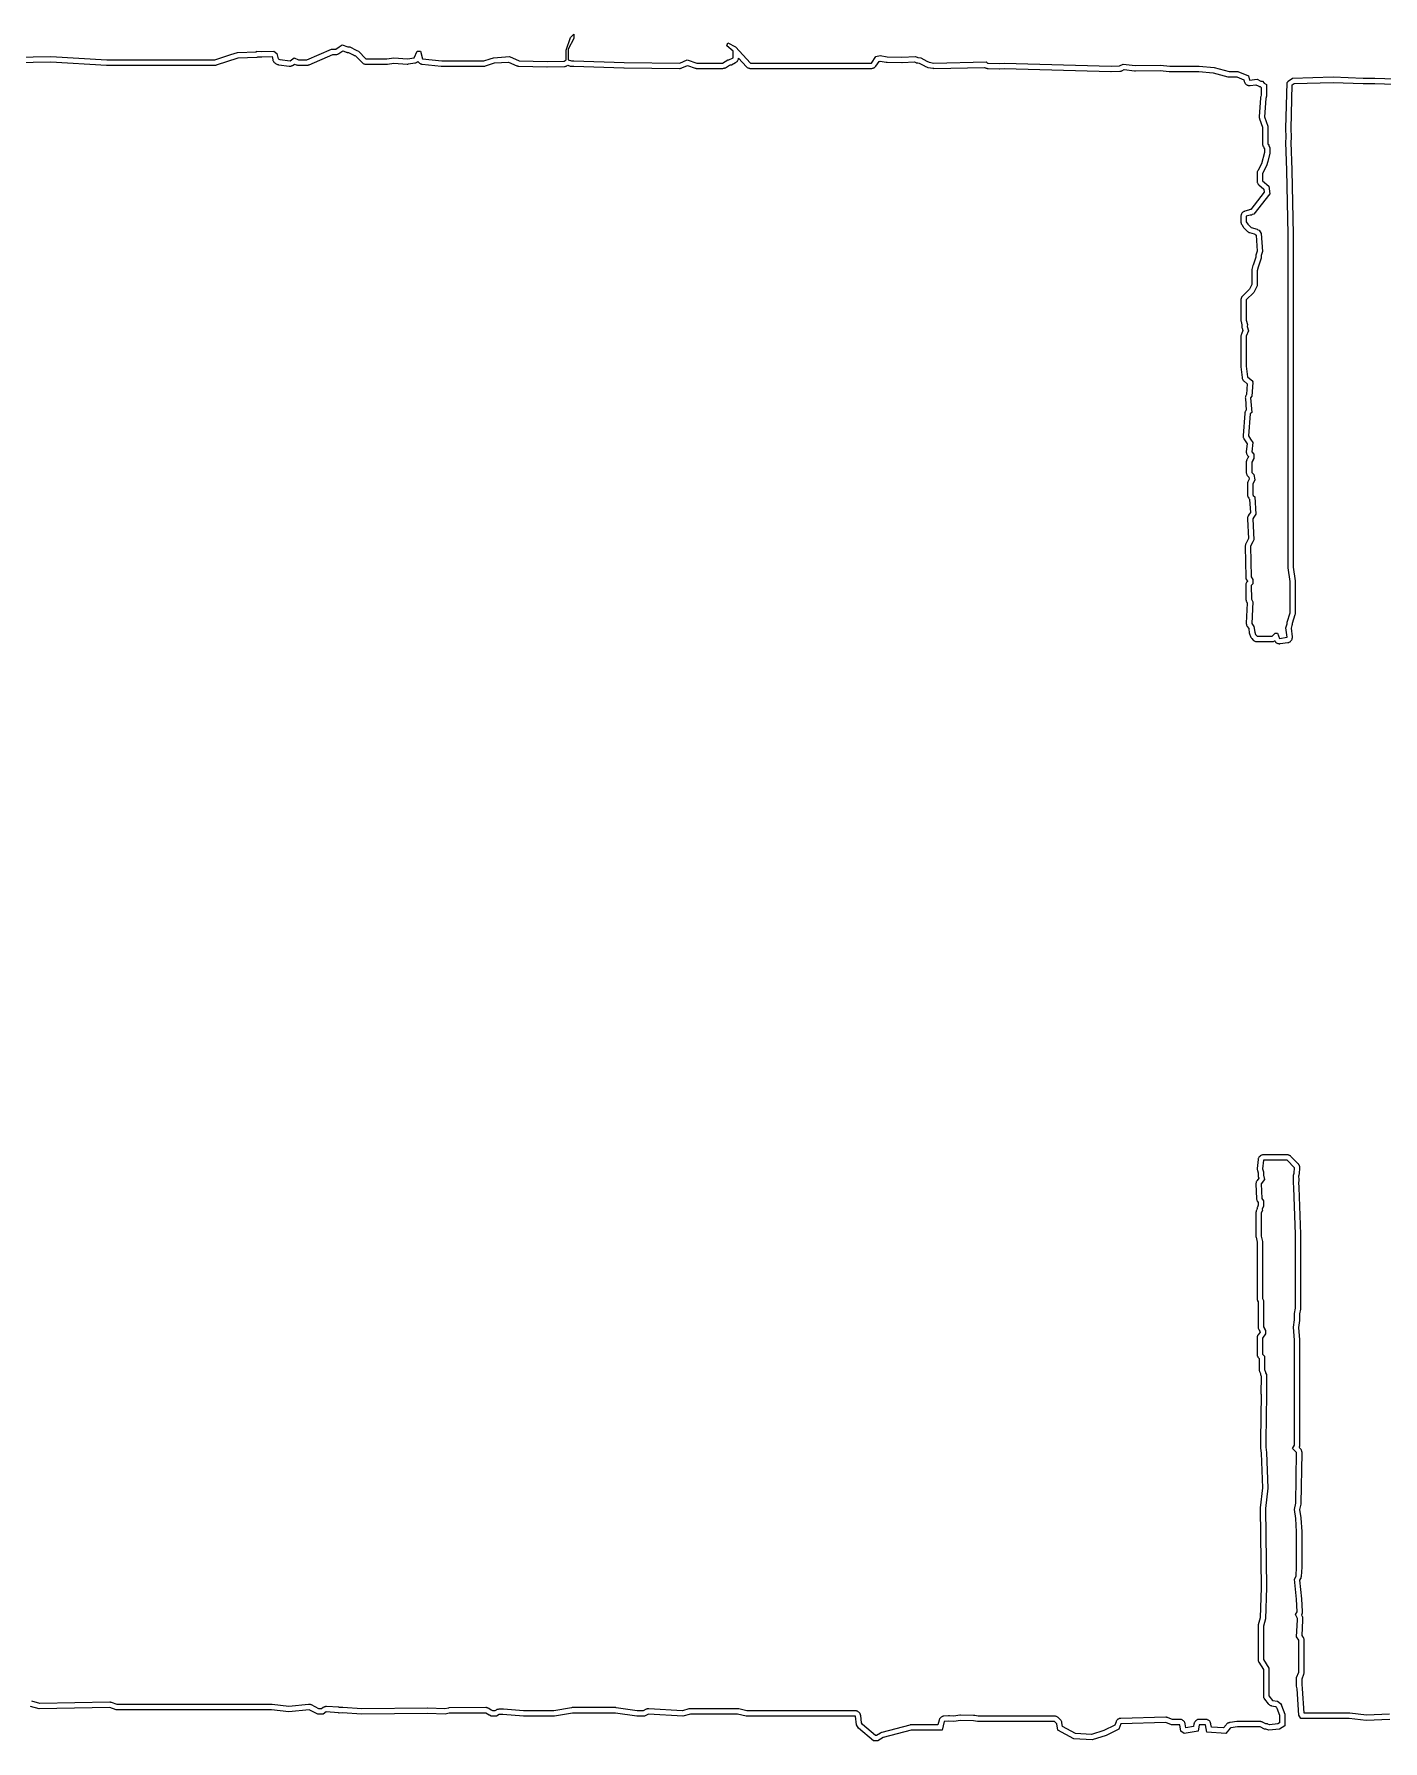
# Model space of a CAD drawing. Header units: metres. Extents: x 482 to 5519, y 355 to 1981.
# Drawn here: x 1741 to 3000, y 388 to 1981 of the extents above; entities that cross this region are included whole.
import ezdxf

# ---------------------------------------------------------------- set-up
doc = ezdxf.new("R2010")
doc.units = ezdxf.units.M
doc.layers.add('SHEET', color=7, linetype='Continuous')
doc.layers.add('USABLE', color=7, linetype='Continuous')

msp = doc.modelspace()

# ---------------------------------------------------------------- linework, layer by layer
at = {"layer": 'SHEET'}
for points in [[(1706.7, 1959.3), (1757, 1960), (1809, 1957), (1910, 1957), (1925, 1962), (1931, 1964), (1948.9, 1964.5), (1949, 1965), (1953.9, 1964.7), (1965, 1965), (1968, 1963), (1969, 1958), (1970.5, 1957.4), (1980.2, 1956.1), (1984, 1959), (1988, 1957), (1996, 1957), (2019, 1967), (2023, 1967), (2026, 1969), (2029, 1971), (2034, 1969), (2036, 1969), (2042, 1966), (2042.4, 1965.6), (2044, 1965), (2051, 1958), (2070.5, 1958), (2077, 1959), (2090, 1958.1), (2096, 1959), (2099, 1965), (2102, 1965), (2104, 1958), (2122, 1956), (2161, 1956), (2167, 1958), (2170, 1959), (2185, 1960), (2194, 1956), (2220.1, 1955.4), (2236.2, 1955.8), (2238, 1957), (2238, 1966), (2242, 1978), (2245, 1981), (2245, 1977), (2240, 1967), (2240, 1957), (2243.1, 1956), (2245, 1956), (2292, 1954.5), (2344, 1954), (2351, 1957), (2360, 1954), (2384, 1954), (2389, 1957), (2390, 1957), (2394, 1959), (2394, 1965), (2388, 1970), (2389, 1973), (2396, 1969), (2410, 1954), (2523, 1954), (2527, 1960), (2531, 1961), (2537.8, 1959.8), (2551.4, 1959.4), (2564, 1960), (2566.3, 1959.1), (2569, 1959), (2574.8, 1955.7), (2576.9, 1954.8), (2581.3, 1954), (2630, 1955), (2631.5, 1954), (2632, 1954), (2642.7, 1953.7), (2647, 1954), (2746.8, 1951.2), (2754.7, 1951.3), (2758, 1953), (2769.3, 1951.6), (2793, 1952), (2801.5, 1951), (2829, 1951), (2843, 1950), (2857, 1946), (2865, 1946), (2875, 1942), (2876, 1938), (2883, 1939), (2886.6, 1937), (2888, 1937), (2889.8, 1935.2), (2892, 1934), (2891.9, 1933.1), (2892, 1933), (2892, 1923), (2891.2, 1921), (2890.1, 1903.7), (2893, 1895), (2893, 1887), (2893, 1879), (2893.5, 1878), (2894, 1878), (2893.9, 1877.1), (2895, 1875), (2895, 1870), (2893, 1862), (2892, 1858), (2888, 1851), (2888, 1844), (2894, 1839), (2895, 1832), (2880, 1813), (2878.4, 1812.6), (2878, 1812), (2876.5, 1812), (2873, 1811), (2873, 1805.8), (2874.3, 1803.7), (2877.4, 1800.6), (2883, 1799), (2883.6, 1798.4), (2885, 1798), (2887, 1795), (2888, 1778), (2887, 1774.4), (2887, 1772), (2884, 1763.6), (2883, 1760), (2883, 1746), (2880, 1740), (2873, 1733), (2873, 1714), (2874, 1710), (2873.8, 1708.1), (2875, 1704), (2873, 1699), (2873, 1671), (2874, 1661), (2879, 1657), (2878.9, 1656.1), (2879, 1656), (2878, 1643), (2877, 1641.4), (2878, 1628), (2876.5, 1626.5), (2875, 1606), (2877, 1603), (2879, 1600), (2878, 1591), (2880, 1589), (2880, 1585), (2879, 1583.5), (2879, 1583), (2878, 1581.5), (2878, 1572), (2880, 1570), (2881, 1565), (2879, 1561), (2879, 1551.3), (2879.5, 1550.5), (2881, 1549), (2882, 1533), (2880, 1530.3), (2879, 1528.7), (2880, 1509), (2879, 1507), (2877, 1503), (2877.4, 1474.4), (2879, 1472), (2879, 1468), (2877.5, 1466.5), (2877.7, 1453.6), (2879, 1451), (2878, 1431), (2880, 1428), (2880.8, 1422.8), (2881.5, 1420.5), (2883, 1419), (2897, 1419), (2900, 1422), (2902, 1422), (2904, 1417), (2911, 1418), (2910, 1427), (2911, 1430.5), (2911, 1432), (2914, 1441), (2914, 1470), (2912, 1483), (2912.1, 1495), (2912, 1496), (2912, 1794), (2910.8, 1854), (2910, 1880), (2910.2, 1884.8), (2910, 1893), (2911, 1936), (2912, 1936.8), (2912, 1937), (2916, 1940), (2954, 1941), (2982.2, 1940), (2993, 1940), (3021, 1939)], [(3007, 408), (2985, 407), (2969, 409), (2925, 409), (2924, 409), (2922, 412), (2920.6, 436.6), (2920, 439), (2920, 447), (2922, 452), (2922, 482), (2920, 485), (2920.9, 501), (2920.9, 502.2), (2919, 506), (2920.5, 508.3), (2919.9, 520.2), (2918, 539), (2919.4, 541.8), (2920, 550.5), (2920, 583), (2919.3, 595.5), (2918, 604), (2919.2, 609.8), (2920, 657), (2918, 659), (2916, 661), (2918, 664), (2918, 762), (2917, 774), (2918, 781), (2918, 787), (2919, 792), (2919, 860.7), (2917.4, 904.4), (2917, 909), (2917.2, 911.4), (2917, 916), (2917.6, 917.9), (2918, 923), (2911, 930), (2905, 930), (2889, 930), (2888.2, 921.8), (2889, 919), (2889, 916), (2890, 912), (2887, 908), (2887.6, 894.2), (2889, 892), (2889, 887), (2887.9, 884.4), (2888, 883), (2887, 881), (2887, 859), (2888, 854), (2888, 801), (2889, 799), (2889, 774.5), (2890, 773), (2890, 772.5), (2891, 771), (2891, 768), (2888, 764), (2888, 749), (2890, 747), (2890, 746), (2890, 734.5), (2891, 732), (2891, 731.5), (2892, 730), (2891.7, 711.8), (2892, 705), (2891.5, 696.4), (2891.1, 662.2), (2892, 657), (2893, 624), (2891, 605), (2892, 531), (2891, 502), (2889, 495), (2889, 464), (2894, 456), (2894, 430), (2897.4, 425.8), (2902, 425), (2905, 423), (2905.7, 421.3), (2906, 421), (2909, 413), (2909, 403), (2909, 402), (2904, 399), (2894, 398), (2891.3, 399), (2890, 399), (2886, 401), (2864.7, 401), (2858.5, 400.2), (2858, 400), (2854, 395), (2836, 396), (2835, 403), (2829, 403), (2828, 397), (2815, 395), (2812, 397), (2811, 403), (2803, 403), (2798, 405), (2756, 404), (2754, 399), (2742, 393), (2729, 389), (2712, 390), (2697, 398), (2696, 404), (2694, 406), (2622, 406), (2618.3, 406.8), (2606.1, 406.9), (2600, 406), (2595.4, 406.4), (2591, 406), (2589, 398), (2560, 398), (2534, 391), (2529, 388), (2525, 388), (2511, 400), (2509, 403), (2508, 411), (2470, 411), (2414, 411), (2406, 411), (2398, 413), (2354, 413), (2347, 411), (2315, 413), (2311, 411), (2304, 411), (2284, 414), (2244, 414), (2227, 411), (2198, 411), (2179, 412.7), (2175.3, 412.5), (2173, 411), (2168, 411), (2166.3, 412), (2166, 412), (2163, 414), (2128.9, 413.7), (2125, 413), (2108.6, 413.5), (2047, 413), (2029.1, 414.1), (2026, 414), (2025.4, 414.3), (2014, 415), (2011, 413), (2006, 413), (1998, 417), (1979, 415), (1963, 417), (1818, 417), (1812, 419), (1746, 418), (1738, 420)]]:
    msp.add_lwpolyline(points, dxfattribs=at)
at = {"layer": 'USABLE'}
for points in [[(1706.7, 1954.3), (1756.9, 1955), (1808.7, 1952), (1809, 1952), (1910, 1952), (1910.5, 1952), (1911.1, 1952.1), (1911.6, 1952.3), (1931.9, 1959), (1949.1, 1959.5), (1949.6, 1959.6), (1950.1, 1959.7), (1950.5, 1959.8), (1950.7, 1959.9), (1953.6, 1959.7), (1954, 1959.7), (1963.5, 1960), (1964.1, 1957), (1964.2, 1956.5), (1964.4, 1956.1), (1964.6, 1955.6), (1964.9, 1955.2), (1965.2, 1954.8), (1965.5, 1954.4), (1965.9, 1954.1), (1966.3, 1953.8), (1966.7, 1953.6), (1967.1, 1953.4), (1968.6, 1952.8), (1969, 1952.6), (1969.4, 1952.5), (1969.8, 1952.4), (1979.5, 1951.2), (1980, 1951.1), (1980.5, 1951.1), (1980.9, 1951.2), (1981.4, 1951.3), (1981.9, 1951.4), (1982.3, 1951.6), (1982.7, 1951.8), (1983.2, 1952.1), (1984.5, 1953.1), (1985.8, 1952.5), (1986.2, 1952.3), (1986.6, 1952.2), (1987.1, 1952.1), (1987.5, 1952), (1988, 1952), (1996, 1952), (1996.5, 1952), (1997, 1952.1), (1997.5, 1952.2), (1998, 1952.4), (2020, 1962), (2023, 1962), (2023.5, 1962), (2024, 1962.1), (2024.4, 1962.2), (2024.9, 1962.4), (2025.4, 1962.6), (2025.8, 1962.8), (2029.6, 1965.4), (2032.1, 1964.4), (2032.6, 1964.2), (2033.1, 1964.1), (2033.5, 1964), (2034, 1964), (2034.8, 1964), (2039.2, 1961.8), (2039.4, 1961.6), (2039.8, 1961.4), (2040.2, 1961.2), (2040.6, 1961), (2041.2, 1960.7), (2047.5, 1954.5), (2047.8, 1954.1), (2048.2, 1953.8), (2048.6, 1953.6), (2049.1, 1953.4), (2049.5, 1953.2), (2050, 1953.1), (2050.5, 1953), (2051, 1953), (2070.5, 1953), (2070.9, 1953), (2071.3, 1953.1), (2077.2, 1954), (2089.6, 1953.1), (2090.1, 1953.1), (2090.7, 1953.2), (2096.7, 1954.1), (2097.2, 1954.1), (2097.6, 1954.3), (2098.1, 1954.5), (2098.5, 1954.7), (2098.9, 1954.9), (2099.3, 1955.2), (2099.6, 1955.6), (2099.8, 1955.3), (2100.1, 1954.9), (2100.4, 1954.5), (2100.8, 1954.2), (2101.2, 1953.9), (2101.6, 1953.6), (2102, 1953.4), (2102.5, 1953.2), (2103, 1953.1), (2103.4, 1953), (2121.4, 1951), (2122, 1951), (2161, 1951), (2161.5, 1951), (2162.1, 1951.1), (2162.6, 1951.3), (2171, 1954.1), (2184.1, 1954.9), (2192, 1951.4), (2192.4, 1951.3), (2192.9, 1951.1), (2193.4, 1951), (2193.9, 1951), (2220, 1950.4), (2220.3, 1950.4), (2236.3, 1950.8), (2236.8, 1950.8), (2237.2, 1950.9), (2237.7, 1951), (2238.1, 1951.2), (2238.5, 1951.4), (2238.9, 1951.6), (2239.4, 1951.9), (2241.6, 1951.2), (2242, 1951.1), (2242.4, 1951), (2242.8, 1951), (2243.3, 1951), (2245, 1951), (2291.9, 1949.5), (2292, 1949.5), (2343.9, 1949), (2344.5, 1949), (2345, 1949.1), (2345.5, 1949.2), (2346, 1949.4), (2351.2, 1951.7), (2358.4, 1949.3), (2358.9, 1949.1), (2359.5, 1949), (2360, 1949), (2384, 1949), (2384.4, 1949), (2384.9, 1949.1), (2385.3, 1949.2), (2385.8, 1949.3), (2386.2, 1949.5), (2386.6, 1949.7), (2390.4, 1952), (2390.5, 1952), (2390.9, 1952.1), (2391.4, 1952.2), (2391.8, 1952.3), (2392.2, 1952.5), (2396.2, 1954.5), (2396.7, 1954.8), (2397.1, 1955.1), (2397.5, 1955.4), (2397.8, 1955.8), (2398.1, 1956.2), (2398.4, 1956.6), (2398.6, 1957), (2398.8, 1957.5), (2398.9, 1958), (2399, 1958.5), (2406.3, 1950.6), (2406.7, 1950.2), (2407.1, 1949.9), (2407.5, 1949.6), (2408, 1949.4), (2408.5, 1949.2), (2409, 1949.1), (2409.5, 1949), (2410, 1949), (2523, 1949), (2523.5, 1949), (2524, 1949.1), (2524.5, 1949.2), (2524.9, 1949.4), (2525.4, 1949.6), (2525.8, 1949.8), (2526.2, 1950.1), (2526.5, 1950.5), (2526.9, 1950.8), (2527.2, 1951.2), (2530.1, 1955.6), (2531.2, 1955.9), (2536.9, 1954.8), (2537.3, 1954.8), (2537.7, 1954.8), (2551.3, 1954.4), (2551.7, 1954.4), (2563.1, 1955), (2564.5, 1954.4), (2564.9, 1954.3), (2565.3, 1954.2), (2565.8, 1954.1), (2566.2, 1954.1), (2567.6, 1954), (2572.4, 1951.3), (2573, 1951), (2575.1, 1950.2), (2575.5, 1950), (2576, 1949.9), (2580.4, 1949.1), (2580.9, 1949.1), (2581.4, 1949), (2628.5, 1950), (2628.7, 1949.8), (2629.2, 1949.6), (2629.6, 1949.4), (2630.1, 1949.2), (2630.6, 1949.1), (2631.1, 1949), (2631.6, 1949), (2632, 1949), (2642.5, 1948.7), (2643, 1948.7), (2647.1, 1949), (2746.6, 1946.2), (2746.9, 1946.2), (2754.8, 1946.3), (2755.2, 1946.4), (2755.7, 1946.4), (2756.1, 1946.5), (2756.5, 1946.7), (2756.9, 1946.9), (2758.9, 1947.9), (2768.7, 1946.6), (2769.4, 1946.6), (2792.7, 1947), (2800.9, 1946), (2801.5, 1946), (2828.8, 1946), (2842.1, 1945), (2855.6, 1941.2), (2856.1, 1941.1), (2856.5, 1941), (2857, 1941), (2864, 1941), (2870.8, 1938.3), (2871.1, 1936.8), (2871.3, 1936.3), (2871.5, 1935.9), (2871.7, 1935.4), (2872, 1935), (2872.3, 1934.6), (2872.6, 1934.3), (2873, 1934), (2873.4, 1933.7), (2873.8, 1933.5), (2874.3, 1933.3), (2874.8, 1933.2), (2875.2, 1933.1), (2875.7, 1933), (2876.2, 1933), (2876.7, 1933.1), (2882, 1933.8), (2884.2, 1932.6), (2884.6, 1932.4), (2885.1, 1932.2), (2885.6, 1932.1), (2885.9, 1932.1), (2886.2, 1931.7), (2886.6, 1931.4), (2886.9, 1931.1), (2887, 1931.1), (2887, 1924), (2886.5, 1922.8), (2886.4, 1922.3), (2886.3, 1921.8), (2886.2, 1921.3), (2885.1, 1904), (2885.1, 1903.5), (2885.1, 1903), (2885.2, 1902.6), (2885.4, 1902.1), (2888, 1894.2), (2888, 1879), (2888, 1878.5), (2888.1, 1878.1), (2888.2, 1877.6), (2888.3, 1877.2), (2888.5, 1876.8), (2889, 1875.8), (2889.3, 1875.3), (2889.3, 1875.3), (2889.5, 1874.9), (2890, 1873.8), (2890, 1870.6), (2887.3, 1859.9), (2883.7, 1853.5), (2883.4, 1853), (2883.2, 1852.5), (2883.1, 1852), (2883, 1851.5), (2883, 1851), (2883, 1844), (2883, 1843.5), (2883.1, 1843), (2883.2, 1842.6), (2883.4, 1842.1), (2883.6, 1841.7), (2883.8, 1841.2), (2884.1, 1840.9), (2884.4, 1840.5), (2884.8, 1840.2), (2889.3, 1836.4), (2889.7, 1833.4), (2877.1, 1817.4), (2877.1, 1817.4), (2876.6, 1817.2), (2876.1, 1817), (2876, 1817), (2875.6, 1816.9), (2875.1, 1816.8), (2871.6, 1815.8), (2871.2, 1815.6), (2870.7, 1815.4), (2870.3, 1815.2), (2869.9, 1814.9), (2869.5, 1814.6), (2869.2, 1814.2), (2868.9, 1813.8), (2868.6, 1813.4), (2868.4, 1812.9), (2868.2, 1812.5), (2868.1, 1812), (2868, 1811.5), (2868, 1811), (2868, 1805.8), (2868, 1805.3), (2868.1, 1804.9), (2868.2, 1804.4), (2868.3, 1804), (2868.5, 1803.6), (2868.8, 1803.2), (2870.1, 1801), (2870.4, 1800.6), (2870.8, 1800.1), (2873.9, 1797.1), (2874.2, 1796.7), (2874.6, 1796.4), (2875.1, 1796.2), (2875.5, 1796), (2876, 1795.8), (2880.4, 1794.5), (2880.4, 1794.5), (2880.8, 1794.2), (2881.3, 1794), (2881.7, 1793.8), (2881.8, 1793.7), (2882.1, 1793.4), (2883, 1778.5), (2882.2, 1775.7), (2882.1, 1775.3), (2882, 1774.9), (2882, 1774.4), (2882, 1772.9), (2879.3, 1765.3), (2879.2, 1764.9), (2878.2, 1761.3), (2878.1, 1760.9), (2878, 1760.5), (2878, 1760), (2878, 1747.2), (2875.9, 1743), (2869.5, 1736.5), (2869.1, 1736.2), (2868.8, 1735.8), (2868.6, 1735.4), (2868.4, 1734.9), (2868.2, 1734.5), (2868.1, 1734), (2868, 1733.5), (2868, 1733), (2868, 1714), (2868, 1713.4), (2868.1, 1712.8), (2868.9, 1709.6), (2868.8, 1708.6), (2868.8, 1708.1), (2868.8, 1707.6), (2868.9, 1707.2), (2869, 1706.7), (2869.7, 1704.3), (2868.4, 1700.9), (2868.2, 1700.4), (2868.1, 1699.9), (2868, 1699.5), (2868, 1699), (2868, 1671), (2868, 1670.5), (2869, 1660.5), (2869.1, 1660), (2869.2, 1659.5), (2869.4, 1659.1), (2869.6, 1658.6), (2869.9, 1658.2), (2870.2, 1657.8), (2870.5, 1657.4), (2870.9, 1657.1), (2873.9, 1654.7), (2873.1, 1644.6), (2872.8, 1644), (2872.5, 1643.5), (2872.3, 1643.1), (2872.2, 1642.6), (2872.1, 1642.1), (2872, 1641.6), (2872.1, 1641), (2872.9, 1629.9), (2872.6, 1629.6), (2872.3, 1629.2), (2872, 1628.8), (2871.8, 1628.3), (2871.6, 1627.8), (2871.5, 1627.3), (2871.5, 1626.8), (2870, 1606.4), (2870, 1605.9), (2870, 1605.4), (2870.1, 1605), (2870.2, 1604.5), (2870.4, 1604.1), (2870.6, 1603.6), (2870.8, 1603.2), (2873.8, 1598.7), (2873, 1591.6), (2873, 1591.1), (2873, 1590.6), (2873.1, 1590.1), (2873.2, 1589.6), (2873.4, 1589.1), (2873.6, 1588.7), (2873.8, 1588.2), (2874.1, 1587.8), (2874.5, 1587.5), (2875, 1586.9), (2875, 1586.5), (2874.8, 1586.3), (2874.6, 1585.9), (2874.4, 1585.4), (2874.2, 1584.9), (2874.2, 1584.8), (2873.8, 1584.3), (2873.6, 1583.9), (2873.4, 1583.4), (2873.2, 1582.9), (2873.1, 1582.5), (2873, 1582), (2873, 1581.5), (2873, 1572), (2873, 1571.5), (2873.1, 1571), (2873.2, 1570.5), (2873.4, 1570.1), (2873.6, 1569.6), (2873.8, 1569.2), (2874.1, 1568.8), (2874.5, 1568.5), (2875.4, 1567.5), (2875.8, 1565.7), (2874.5, 1563.2), (2874.3, 1562.8), (2874.2, 1562.4), (2874.1, 1561.9), (2874, 1561.5), (2874, 1561), (2874, 1551.3), (2874, 1550.9), (2874.1, 1550.4), (2874.2, 1550), (2874.3, 1549.6), (2874.5, 1549.2), (2874.7, 1548.8), (2875.2, 1547.9), (2875.6, 1547.4), (2876, 1547), (2876.1, 1546.8), (2876.9, 1534.5), (2876, 1533.3), (2875.7, 1532.9), (2874.7, 1531.3), (2874.5, 1530.8), (2874.3, 1530.4), (2874.2, 1529.9), (2874.1, 1529.4), (2874, 1528.9), (2874, 1528.4), (2874.9, 1510.1), (2872.5, 1505.2), (2872.3, 1504.8), (2872.2, 1504.3), (2872.1, 1503.9), (2872, 1503.4), (2872, 1502.9), (2872.4, 1474.3), (2872.4, 1473.9), (2872.5, 1473.4), (2872.6, 1472.9), (2872.8, 1472.5), (2873, 1472), (2873.2, 1471.6), (2874, 1470.5), (2874, 1470.1), (2874, 1470), (2873.6, 1469.7), (2873.3, 1469.3), (2873.1, 1468.8), (2872.9, 1468.4), (2872.7, 1467.9), (2872.6, 1467.4), (2872.5, 1466.9), (2872.5, 1466.4), (2872.7, 1453.6), (2872.7, 1453.1), (2872.8, 1452.7), (2872.9, 1452.2), (2873, 1451.8), (2873.2, 1451.4), (2873.9, 1449.9), (2873, 1431.2), (2873, 1430.7), (2873.1, 1430.2), (2873.2, 1429.7), (2873.3, 1429.2), (2873.6, 1428.7), (2873.8, 1428.2), (2875.2, 1426.2), (2875.8, 1422), (2875.9, 1421.6), (2876, 1421.2), (2876.8, 1418.9), (2876.9, 1418.5), (2877.1, 1418.1), (2877.4, 1417.7), (2877.7, 1417.3), (2878, 1417), (2879.5, 1415.5), (2879.8, 1415.1), (2880.2, 1414.8), (2880.6, 1414.6), (2881.1, 1414.4), (2881.5, 1414.2), (2882, 1414.1), (2882.5, 1414), (2883, 1414), (2897, 1414), (2897.5, 1414), (2898, 1414.1), (2898.5, 1414.2), (2898.9, 1414.4), (2899.4, 1414.6), (2899.6, 1414.7), (2899.8, 1414.3), (2900.1, 1413.9), (2900.4, 1413.6), (2900.7, 1413.2), (2901.1, 1412.9), (2901.5, 1412.7), (2901.9, 1412.5), (2902.4, 1412.3), (2902.8, 1412.1), (2903.3, 1412.1), (2903.8, 1412), (2904.2, 1412), (2904.7, 1412.1), (2911.7, 1413.1), (2912.2, 1413.1), (2912.6, 1413.3), (2913.1, 1413.5), (2913.5, 1413.7), (2913.9, 1413.9), (2914.3, 1414.2), (2914.6, 1414.6), (2915, 1414.9), (2915.2, 1415.3), (2915.5, 1415.8), (2915.7, 1416.2), (2915.8, 1416.6), (2915.9, 1417.1), (2916, 1417.6), (2916, 1418.1), (2916, 1418.6), (2915.1, 1426.6), (2915.8, 1429.1), (2915.9, 1429.6), (2916, 1430), (2916, 1430.5), (2916, 1431.2), (2918.7, 1439.4), (2918.9, 1439.9), (2919, 1440.5), (2919, 1441), (2919, 1470), (2919, 1470.4), (2918.9, 1470.8), (2917, 1483.4), (2917.1, 1494.9), (2917.1, 1495.5), (2917, 1496.3), (2917, 1794), (2917, 1794.1), (2915.8, 1854.1), (2915.8, 1854.2), (2915, 1880), (2915.2, 1884.6), (2915.2, 1884.9), (2915, 1893), (2915.9, 1933.7), (2917.7, 1935), (2954, 1936), (2982.1, 1935), (2982.2, 1935), (2992.9, 1935), (3019.8, 1934)], [(3006.8, 413), (2985.2, 412), (2969.6, 414), (2969, 414), (2926.9, 414), (2925.6, 436.9), (2925.5, 437.4), (2925.4, 437.8), (2925, 439.6), (2925, 446), (2926.6, 450.1), (2926.8, 450.6), (2926.9, 451.1), (2927, 451.5), (2927, 452), (2927, 482), (2927, 482.5), (2926.9, 483), (2926.8, 483.4), (2926.6, 483.9), (2926.4, 484.4), (2926.2, 484.8), (2925.1, 486.4), (2925.9, 500.7), (2925.9, 501.3), (2925.9, 502.5), (2925.8, 503), (2925.7, 503.5), (2925.6, 504), (2925.3, 504.5), (2924.8, 505.6), (2924.9, 505.9), (2925.1, 506.3), (2925.3, 506.8), (2925.4, 507.2), (2925.5, 507.7), (2925.5, 508.1), (2925.5, 508.6), (2924.9, 520.5), (2924.9, 520.7), (2923.1, 538.1), (2923.9, 539.6), (2924.1, 540), (2924.2, 540.5), (2924.3, 541), (2924.4, 541.5), (2925, 550.2), (2925, 550.5), (2925, 583), (2925, 583.3), (2924.3, 595.8), (2924.2, 596.3), (2923.1, 603.9), (2924.1, 608.8), (2924.1, 609.2), (2924.2, 609.7), (2925, 656.9), (2925, 657.4), (2924.9, 657.9), (2924.8, 658.4), (2924.6, 658.9), (2924.4, 659.3), (2924.2, 659.8), (2923.9, 660.2), (2923.5, 660.6), (2922.4, 661.7), (2922.6, 662.1), (2922.8, 662.6), (2922.9, 663), (2923, 663.5), (2923, 664), (2923, 762), (2923, 762.4), (2922, 773.9), (2922.9, 780.3), (2923, 781), (2923, 786.5), (2923.9, 791), (2924, 791.5), (2924, 792), (2924, 860.7), (2924, 860.8), (2922.4, 904.6), (2922.4, 904.8), (2922, 909), (2922.2, 911), (2922.2, 911.5), (2922, 915.3), (2922.4, 916.3), (2922.5, 916.7), (2922.6, 917.1), (2922.6, 917.6), (2923, 922.6), (2923, 923.1), (2923, 923.6), (2922.9, 924.1), (2922.8, 924.5), (2922.6, 925), (2922.4, 925.4), (2922.1, 925.8), (2921.9, 926.2), (2921.5, 926.5), (2914.5, 933.5), (2914.2, 933.9), (2913.8, 934.2), (2913.4, 934.4), (2912.9, 934.6), (2912.5, 934.8), (2912, 934.9), (2911.5, 935), (2911, 935), (2889, 935), (2888.5, 935), (2888, 934.9), (2887.6, 934.8), (2887.1, 934.6), (2886.6, 934.4), (2886.2, 934.2), (2885.8, 933.9), (2885.5, 933.5), (2885.1, 933.2), (2884.8, 932.8), (2884.6, 932.4), (2884.4, 931.9), (2884.2, 931.5), (2884.1, 931), (2884, 930.5), (2883.2, 922.2), (2883.2, 921.8), (2883.2, 921.3), (2883.3, 920.8), (2883.4, 920.3), (2884, 918.3), (2884, 916), (2884, 915.4), (2884.1, 914.8), (2884.6, 913.1), (2883, 911), (2882.7, 910.6), (2882.5, 910.2), (2882.3, 909.7), (2882.2, 909.3), (2882.1, 908.8), (2882, 908.3), (2882, 907.8), (2882.6, 894), (2882.6, 893.5), (2882.7, 893.1), (2882.8, 892.6), (2883, 892.2), (2883.2, 891.8), (2883.4, 891.4), (2884, 890.5), (2884, 888), (2883.3, 886.2), (2883.1, 885.7), (2883, 885.2), (2883, 884.7), (2882.9, 884.2), (2883, 884.1), (2882.5, 883.2), (2882.3, 882.8), (2882.2, 882.4), (2882.1, 881.9), (2882, 881.5), (2882, 881), (2882, 859), (2882, 858.5), (2882.1, 858), (2883, 853.5), (2883, 801), (2883, 800.5), (2883.1, 800.1), (2883.2, 799.6), (2883.3, 799.2), (2883.5, 798.8), (2884, 797.8), (2884, 774.5), (2884, 774), (2884.1, 773.5), (2884.2, 773.1), (2884.4, 772.6), (2884.6, 772.1), (2884.8, 771.7), (2885.2, 771.2), (2885.2, 771.1), (2885.4, 770.6), (2885.6, 770.1), (2885.8, 769.7), (2885.9, 769.6), (2884, 767), (2883.7, 766.6), (2883.5, 766.2), (2883.3, 765.8), (2883.2, 765.4), (2883.1, 764.9), (2883, 764.5), (2883, 764), (2883, 749), (2883, 748.5), (2883.1, 748), (2883.2, 747.5), (2883.4, 747.1), (2883.6, 746.6), (2883.8, 746.2), (2884.1, 745.8), (2884.5, 745.5), (2885, 744.9), (2885, 734.5), (2885, 734), (2885.1, 733.6), (2885.2, 733.1), (2885.4, 732.6), (2886.1, 730.9), (2886.1, 730.8), (2886.1, 730.4), (2886.3, 729.9), (2886.4, 729.5), (2886.6, 729.1), (2886.9, 728.7), (2887, 728.5), (2886.7, 711.9), (2886.8, 711.6), (2887, 705), (2886.5, 696.6), (2886.5, 696.4), (2886.1, 662.3), (2886.1, 661.8), (2886.1, 661.3), (2887, 656.5), (2888, 624.2), (2886, 605.5), (2886, 604.9), (2887, 531.1), (2886, 502.8), (2884.2, 496.4), (2884.1, 495.9), (2884, 495.5), (2884, 495), (2884, 464), (2884, 463.5), (2884.1, 463.1), (2884.2, 462.6), (2884.3, 462.2), (2884.5, 461.8), (2884.8, 461.4), (2889, 454.6), (2889, 430), (2889, 429.5), (2889.1, 429), (2889.2, 428.6), (2889.4, 428.1), (2889.6, 427.7), (2889.8, 427.3), (2890.1, 426.9), (2893.5, 422.6), (2893.8, 422.3), (2894.2, 421.9), (2894.6, 421.6), (2895.1, 421.3), (2895.6, 421.1), (2896.1, 420.9), (2896.6, 420.8), (2900.1, 420.2), (2900.9, 419.7), (2901, 419.5), (2901.2, 419), (2901.5, 418.6), (2901.6, 418.4), (2904, 412.1), (2904, 404.8), (2902.4, 403.9), (2894.7, 403.1), (2893.1, 403.7), (2892.7, 403.8), (2892.2, 403.9), (2891.8, 404), (2891.3, 404), (2891.2, 404), (2888.2, 405.5), (2887.8, 405.7), (2887.4, 405.8), (2886.9, 405.9), (2886.5, 406), (2886, 406), (2864.7, 406), (2864, 406), (2857.8, 405.1), (2857.3, 405), (2856.9, 404.9), (2856.4, 404.7), (2856, 404.6), (2855.5, 404.4), (2855.1, 404.1), (2854.8, 403.8), (2854.4, 403.5), (2854.1, 403.1), (2851.7, 400.1), (2840.4, 400.8), (2839.9, 403.7), (2839.9, 404.2), (2839.7, 404.6), (2839.5, 405.1), (2839.3, 405.5), (2839.1, 405.9), (2838.8, 406.3), (2838.5, 406.6), (2838.1, 406.9), (2837.7, 407.2), (2837.3, 407.4), (2836.9, 407.6), (2836.4, 407.8), (2835.9, 407.9), (2835.5, 408), (2835, 408), (2829, 408), (2828.5, 408), (2828, 407.9), (2827.5, 407.8), (2827, 407.6), (2826.6, 407.4), (2826.2, 407.1), (2825.8, 406.8), (2825.4, 406.5), (2825.1, 406.1), (2824.8, 405.7), (2824.5, 405.2), (2824.3, 404.8), (2824.2, 404.3), (2824.1, 403.8), (2823.7, 401.4), (2816.5, 400.3), (2815.9, 403.8), (2815.8, 404.3), (2815.7, 404.8), (2815.5, 405.2), (2815.2, 405.7), (2814.9, 406.1), (2814.6, 406.5), (2814.2, 406.8), (2813.8, 407.1), (2813.4, 407.4), (2813, 407.6), (2812.5, 407.8), (2812, 407.9), (2811.5, 408), (2811, 408), (2804, 408), (2799.9, 409.6), (2799.4, 409.8), (2798.9, 409.9), (2798.4, 410), (2797.9, 410), (2755.9, 409), (2755.4, 409), (2754.9, 408.9), (2754.4, 408.8), (2754, 408.6), (2753.6, 408.4), (2753.1, 408.1), (2752.8, 407.8), (2752.4, 407.5), (2752.1, 407.1), (2751.8, 406.7), (2751.6, 406.3), (2751.4, 405.9), (2750.1, 402.6), (2740.1, 397.7), (2728.4, 394), (2713.4, 394.9), (2701.5, 401.3), (2700.9, 404.8), (2700.8, 405.3), (2700.7, 405.8), (2700.4, 406.3), (2700.2, 406.7), (2699.9, 407.2), (2699.5, 407.5), (2697.5, 409.5), (2697.2, 409.9), (2696.8, 410.2), (2696.4, 410.4), (2695.9, 410.6), (2695.5, 410.8), (2695, 410.9), (2694.5, 411), (2694, 411), (2622.5, 411), (2619.4, 411.7), (2618.9, 411.8), (2618.4, 411.8), (2606.2, 411.9), (2605.8, 411.9), (2605.4, 411.9), (2599.9, 411), (2595.9, 411.4), (2595.4, 411.4), (2594.9, 411.4), (2590.5, 411), (2590, 410.9), (2589.5, 410.8), (2589, 410.6), (2588.6, 410.4), (2588.1, 410.1), (2587.7, 409.8), (2587.4, 409.4), (2587, 409), (2586.7, 408.6), (2586.5, 408.2), (2586.3, 407.7), (2586.1, 407.2), (2585.1, 403), (2560, 403), (2559.6, 403), (2559.1, 402.9), (2558.7, 402.8), (2532.7, 395.8), (2532.3, 395.7), (2531.8, 395.5), (2531.4, 395.3), (2527.6, 393), (2526.8, 393), (2514.8, 403.3), (2513.8, 404.8), (2513, 411.6), (2512.9, 412.1), (2512.8, 412.6), (2512.6, 413), (2512.4, 413.4), (2512.1, 413.8), (2511.8, 414.2), (2511.5, 414.6), (2511.1, 414.9), (2510.7, 415.2), (2510.3, 415.4), (2509.9, 415.6), (2509.4, 415.8), (2509, 415.9), (2508.5, 416), (2508, 416), (2406.6, 416), (2399.2, 417.9), (2398.6, 418), (2398, 418), (2354, 418), (2353.5, 418), (2353.1, 417.9), (2352.6, 417.8), (2346.5, 416), (2315.3, 418), (2314.8, 418), (2314.3, 417.9), (2313.7, 417.8), (2313.2, 417.7), (2312.8, 417.5), (2309.8, 416), (2304.4, 416), (2284.7, 418.9), (2284.4, 419), (2284, 419), (2244, 419), (2243.6, 419), (2243.1, 418.9), (2226.6, 416), (2198.2, 416), (2179.5, 417.7), (2178.8, 417.7), (2175, 417.5), (2174.5, 417.4), (2173.9, 417.3), (2173.4, 417.2), (2173, 416.9), (2172.5, 416.7), (2171.5, 416), (2169.4, 416), (2168.9, 416.3), (2168.4, 416.5), (2168, 416.7), (2167.9, 416.8), (2165.8, 418.2), (2165.3, 418.4), (2164.9, 418.6), (2164.4, 418.8), (2163.9, 418.9), (2163.5, 419), (2163, 419), (2128.8, 418.7), (2128.4, 418.7), (2128, 418.6), (2124.6, 418), (2108.7, 418.5), (2108.5, 418.5), (2047.1, 418), (2029.4, 419.1), (2029, 419.1), (2027, 419), (2026.7, 419.1), (2026.2, 419.2), (2025.7, 419.3), (2014.3, 420), (2013.8, 420), (2013.4, 420), (2012.9, 419.9), (2012.5, 419.8), (2012, 419.6), (2011.6, 419.4), (2011.2, 419.2), (2009.5, 418), (2007.2, 418), (2000.2, 421.5), (1999.8, 421.7), (1999.4, 421.8), (1998.9, 421.9), (1998.4, 422), (1997.9, 422), (1997.5, 422), (1979, 420), (1963.6, 422), (1963, 422), (1818.8, 422), (1813.6, 423.7), (1813, 423.9), (1812.5, 424), (1811.9, 424), (1746.6, 423), (1739.2, 424.9)]]:
    msp.add_lwpolyline(points, dxfattribs=at)

doc.saveas('drawing.dxf')
